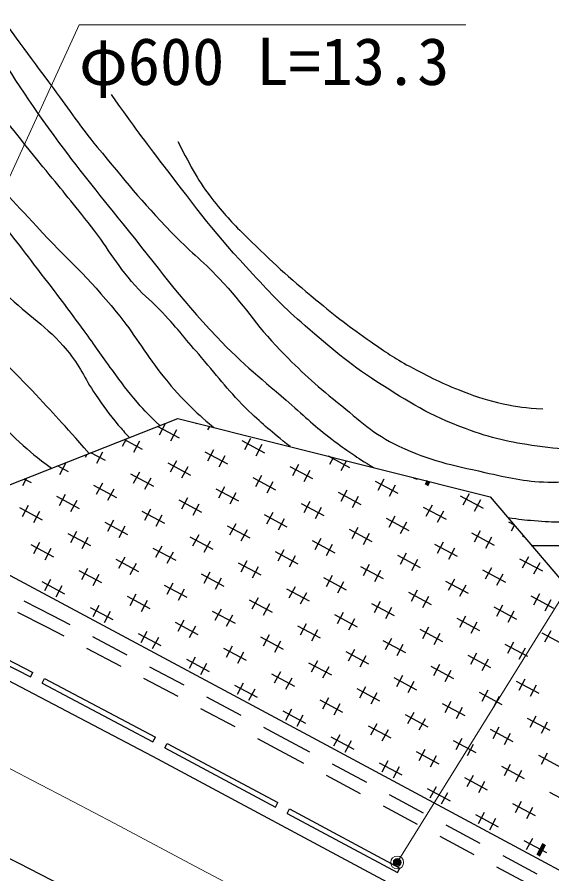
# Model space of a CAD drawing. Units: millimetres at full size, sheet at 1:1000; details may follow other scales. Extents: x 40000 to 680000, y 20000 to 380000.
# Drawn here: x 510306 to 531050, y 288676 to 321893 of the extents above; entities that cross this region are included whole.
import ezdxf
from ezdxf.enums import TextEntityAlignment as Align

# ---------------------------------------------------------------- set-up
doc = ezdxf.new("R2010")
doc.units = ezdxf.units.MM
doc.header["$LTSCALE"] = 1000
doc.header["$PDMODE"] = 32
doc.header["$PDSIZE"] = 500
doc.linetypes.add('CHAIN', pattern=[18.5, 12, -1.5, 3.5, -1.5])
for name, color, linetype, lineweight in [('M-BGD', 7, 'Continuous', 25), ('M-BMK', 2, 'Continuous', 13), ('M-STR-HTXT', 7, 'Continuous', 13), ('M-STR-STRC', 7, 'Continuous', 25), ('M-TTL', 2, 'Continuous', 140)]:
    doc.layers.add(name, color=color, linetype=linetype, lineweight=lineweight)
doc.styles.add('ＭＳ ゴシック', font='')
doc.styles.get('ＭＳ ゴシック').set_extended_font_data('MS Gothic')

msp = doc.modelspace()

# ---------------------------------------------------------------- linework, layer by layer
at = {"layer": 'M-BGD', "linetype": 'CHAIN'}
for p, q in [((516608, 305563), (515750, 306024)), ((515829, 305698), (516065, 306138)), ((517265, 306130), (517276, 306151)), ((517705, 305894), (517776, 306026)), ((516269, 305461), (516506, 305901)), ((514392, 305265), (514545, 305548)), ((515171, 305130), (514457, 305514)), ((514833, 305028), (515069, 305469)), ((519913, 304992), (519032, 305465)), ((519134, 305127), (519370, 305567)), ((519574, 304890), (519811, 305331)), ((512956, 304832), (513017, 304946)), ((513735, 304698), (513165, 305004)), ((513397, 304596), (513633, 305036)), ((518477, 304559), (517596, 305032)), ((517698, 304694), (517934, 305134)), ((511960, 304163), (512197, 304603)), ((517040, 304127), (516159, 304600)), ((516261, 304261), (516498, 304702)), ((518138, 304457), (518375, 304898)), ((523218, 304421), (522379, 304872)), ((522439, 304556), (522581, 304821)), ((522880, 304319), (523082, 304696)), ((512299, 304265), (511872, 304494)), ((514825, 303829), (515062, 304269)), ((516702, 304025), (516938, 304465)), ((521782, 303989), (520901, 304462)), ((521003, 304123), (521239, 304564)), ((521443, 303887), (521680, 304327)), ((510524, 303730), (510682, 304025)), ((510863, 303832), (510580, 303984)), ((515604, 303694), (514723, 304167)), ((515266, 303592), (515502, 304033)), ((520346, 303556), (519465, 304029)), ((519567, 303690), (519803, 304131)), ((524308, 303552), (524544, 303993)), ((514168, 303261), (513287, 303734)), ((513389, 303396), (513625, 303836)), ((513829, 303159), (514066, 303600)), ((518909, 303123), (518028, 303596)), ((518130, 303258), (518367, 303698)), ((520007, 303454), (520244, 303894)), ((525087, 303418), (524206, 303891)), ((524748, 303316), (524985, 303756)), ((512732, 302829), (511851, 303302)), ((511953, 302963), (512189, 303404)), ((516694, 302825), (516931, 303266)), ((518571, 303021), (518807, 303462)), ((523651, 302985), (522770, 303458)), ((522872, 303120), (523108, 303560)), ((523312, 302883), (523549, 303324)), ((528392, 302847), (527511, 303320)), ((527613, 302981), (527850, 303422)), ((510516, 302531), (510753, 302971)), ((512393, 302727), (512630, 303167)), ((517473, 302690), (516592, 303164)), ((517135, 302589), (517371, 303029)), ((522214, 302552), (521333, 303025)), ((521435, 302687), (521672, 303127)), ((526177, 302549), (526413, 302989)), ((528054, 302745), (528290, 303185)), ((511295, 302396), (510414, 302869)), ((510957, 302294), (511193, 302734)), ((516037, 302258), (515156, 302731)), ((515258, 302392), (515494, 302833)), ((519999, 302254), (520236, 302695)), ((521876, 302450), (522113, 302891)), ((526956, 302414), (526075, 302887)), ((526617, 302312), (526854, 302753)), ((514601, 301825), (513720, 302298)), ((513822, 301960), (514058, 302400)), ((515698, 302156), (515935, 302596)), ((520778, 302120), (519897, 302593)), ((520440, 302018), (520676, 302458)), ((525520, 301981), (524639, 302455)), ((524741, 302116), (524977, 302557)), ((525181, 301879), (525418, 302320)), ((529595, 302201), (529380, 302316)), ((512385, 301527), (512622, 301967)), ((514262, 301723), (514499, 302164)), ((519342, 301687), (518461, 302160)), ((518563, 301821), (518800, 302262)), ((519003, 301585), (519240, 302025)), ((524083, 301549), (523202, 302022)), ((523304, 301683), (523541, 302124)), ((528046, 301545), (528282, 301986)), ((529482, 301978), (529599, 302196)), ((513164, 301392), (512283, 301865)), ((512826, 301290), (513062, 301731)), ((517906, 301254), (517025, 301727)), ((517127, 301389), (517363, 301829)), ((521868, 301251), (522105, 301691)), ((523745, 301447), (523981, 301887)), ((528825, 301411), (527944, 301884)), ((528486, 301309), (528723, 301749)), ((529923, 301741), (529947, 301787)), ((511728, 300960), (510847, 301433)), ((510949, 301094), (511186, 301535)), ((511390, 300858), (511626, 301298)), ((516470, 300822), (515589, 301295)), ((515691, 300956), (515927, 301397)), ((517567, 301152), (517804, 301593)), ((522647, 301116), (521766, 301589)), ((522309, 301014), (522545, 301455)), ((527389, 300978), (526508, 301451)), ((526610, 301112), (526846, 301553)), ((527050, 300876), (527287, 301316)), ((514254, 300523), (514491, 300964)), ((516131, 300720), (516368, 301160)), ((521211, 300683), (520330, 301156)), ((520432, 300818), (520668, 301258)), ((520872, 300581), (521109, 301022)), ((525952, 300545), (525071, 301018)), ((525173, 300680), (525410, 301120)), ((529915, 300542), (530151, 300982)), ((515033, 300389), (514152, 300862)), ((514695, 300287), (514931, 300727)), ((519775, 300251), (518894, 300724)), ((518996, 300385), (519232, 300826)), ((523737, 300247), (523974, 300688)), ((525614, 300443), (525850, 300884)), ((530694, 300407), (529813, 300880)), ((530355, 300305), (530592, 300746)), ((513597, 299956), (512716, 300429)), ((512818, 300091), (513055, 300531)), ((513259, 299854), (513495, 300295)), ((518338, 299818), (517457, 300291)), ((517559, 299953), (517796, 300393)), ((519436, 300149), (519673, 300589)), ((524516, 300113), (523635, 300586)), ((524178, 300011), (524414, 300451)), ((529258, 299974), (528376, 300447)), ((528478, 300109), (528715, 300549)), ((528919, 299872), (529156, 300313)), ((512161, 299523), (511280, 299997)), ((511382, 299658), (511618, 300099)), ((516123, 299520), (516360, 299960)), ((518000, 299716), (518236, 300157)), ((523080, 299680), (522199, 300153)), ((522301, 299814), (522537, 300255)), ((522741, 299578), (522978, 300018)), ((527821, 299542), (526940, 300015)), ((527042, 299676), (527279, 300117)), ((511822, 299422), (512059, 299862)), ((516902, 299385), (516021, 299858)), ((516564, 299283), (516800, 299724)), ((521644, 299247), (520763, 299720)), ((520865, 299382), (521101, 299822)), ((525606, 299244), (525843, 299684)), ((527483, 299440), (527719, 299880)), ((515466, 298953), (514585, 299426)), ((514687, 299087), (514923, 299528)), ((515127, 298851), (515364, 299291)), ((520207, 298814), (519326, 299288)), ((519428, 298949), (519665, 299390)), ((521305, 299145), (521542, 299586)), ((526385, 299109), (525504, 299582)), ((526047, 299007), (526283, 299448)), ((531126, 298971), (530245, 299444)), ((530347, 299105), (530584, 299546)), ((530788, 298869), (531024, 299309)), ((514030, 298520), (513149, 298993)), ((513251, 298654), (513487, 299095)), ((517992, 298516), (518229, 298957)), ((519869, 298712), (520105, 299153)), ((524949, 298676), (524068, 299149)), ((524170, 298811), (524406, 299251)), ((524610, 298574), (524847, 299015)), ((529690, 298538), (528809, 299011)), ((528911, 298673), (529148, 299113)), ((513691, 298418), (513928, 298858)), ((518771, 298382), (517890, 298855)), ((518433, 298280), (518669, 298720)), ((523513, 298244), (522632, 298717)), ((522734, 298378), (522970, 298819)), ((527475, 298240), (527711, 298681)), ((529352, 298436), (529588, 298877)), ((517335, 297949), (516454, 298422)), ((516556, 298084), (516792, 298524)), ((516996, 297847), (517233, 298288)), ((522076, 297811), (521195, 298284)), ((521297, 297945), (521534, 298386)), ((523174, 298142), (523411, 298582)), ((528254, 298105), (527373, 298579)), ((527915, 298003), (528152, 298444)), ((515899, 297516), (515018, 297989)), ((515120, 297651), (515356, 298091)), ((519861, 297513), (520098, 297953)), ((521738, 297709), (521974, 298149)), ((526818, 297673), (525937, 298146)), ((526039, 297807), (526275, 298248)), ((526479, 297571), (526716, 298011)), ((531559, 297535), (530678, 298008)), ((530780, 297669), (531017, 298110)), ((515560, 297414), (515797, 297855)), ((520640, 297378), (519759, 297851)), ((520302, 297276), (520538, 297717)), ((525381, 297240), (524500, 297713)), ((524602, 297375), (524839, 297815)), ((529344, 297236), (529580, 297677)), ((519204, 296946), (518323, 297419)), ((518425, 297080), (518661, 297521)), ((523166, 296942), (523403, 297382)), ((525043, 297138), (525280, 297579)), ((530123, 297102), (529242, 297575)), ((529784, 297000), (530021, 297440)), ((517768, 296513), (516887, 296986)), ((516989, 296647), (517225, 297088)), ((518865, 296844), (519102, 297284)), ((523945, 296807), (523064, 297280)), ((523607, 296705), (523843, 297146)), ((528687, 296669), (527806, 297142)), ((527908, 296804), (528144, 297244)), ((528348, 296567), (528585, 297008)), ((517429, 296411), (517666, 296851)), ((522509, 296375), (521628, 296848)), ((521730, 296509), (521967, 296950)), ((522170, 296273), (522407, 296713)), ((527250, 296237), (526369, 296710)), ((526471, 296371), (526708, 296812)), ((521073, 295942), (520192, 296415)), ((520294, 296077), (520530, 296517)), ((525035, 295938), (525272, 296379)), ((526912, 296135), (527148, 296575)), ((519637, 295509), (518756, 295982)), ((518858, 295644), (519094, 296084)), ((520734, 295840), (520971, 296281)), ((525814, 295804), (524933, 296277)), ((525476, 295702), (525712, 296142)), ((530556, 295666), (529675, 296139)), ((529777, 295800), (530013, 296241)), ((530217, 295564), (530454, 296004)), ((519298, 295407), (519535, 295848)), ((524378, 295371), (523497, 295844)), ((523599, 295506), (523835, 295946)), ((524039, 295269), (524276, 295710)), ((529119, 295233), (528238, 295706)), ((528340, 295368), (528577, 295808)), ((522942, 294938), (522061, 295412)), ((522163, 295073), (522399, 295514)), ((526904, 294935), (527141, 295375)), ((528781, 295131), (529017, 295571)), ((521505, 294506), (520624, 294979)), ((520726, 294640), (520963, 295081)), ((522603, 294836), (522840, 295277)), ((527683, 294800), (526802, 295273)), ((527345, 294698), (527581, 295139)), ((521167, 294404), (521403, 294844)), ((526247, 294368), (525366, 294841)), ((525468, 294502), (525704, 294943)), ((525908, 294266), (526145, 294706)), ((530988, 294229), (530107, 294703)), ((530209, 294364), (530446, 294804)), ((524811, 293935), (523930, 294408)), ((524032, 294069), (524268, 294510)), ((528773, 293931), (529010, 294372)), ((530650, 294127), (530886, 294568)), ((523374, 293502), (522493, 293975)), ((522595, 293637), (522832, 294077)), ((524472, 293833), (524709, 294273)), ((529552, 293797), (528671, 294270)), ((529214, 293695), (529450, 294135)), ((523036, 293400), (523272, 293841)), ((528116, 293364), (527235, 293837)), ((527337, 293499), (527573, 293939)), ((527777, 293262), (528014, 293703)), ((526680, 292931), (525799, 293404)), ((525901, 293066), (526137, 293506)), ((530642, 292928), (530878, 293368)), ((525243, 292499), (524362, 292972)), ((524464, 292633), (524701, 293074)), ((526341, 292829), (526578, 293270)), ((531421, 292793), (530540, 293266)), ((524905, 292397), (525141, 292837)), ((529985, 292360), (529104, 292834)), ((529206, 292495), (529442, 292936)), ((529646, 292259), (529883, 292699)), ((528548, 291928), (527667, 292401)), ((527769, 292062), (528006, 292503)), ((526333, 291630), (526570, 292070)), ((528210, 291826), (528447, 292266)), ((527112, 291495), (526231, 291968)), ((526774, 291393), (527010, 291834)), ((531854, 291357), (530973, 291830)), ((530417, 290924), (529536, 291397)), ((529638, 291059), (529875, 291499)), ((528202, 290626), (528439, 291067)), ((530079, 290822), (530315, 291263)), ((528981, 290492), (528100, 290965)), ((528643, 290390), (528879, 290830)), ((530071, 289623), (530308, 290063)), ((530850, 289488), (529969, 289961))]:
    msp.add_line(p, q, dxfattribs=at)
at = {"layer": 'M-BGD'}
for p, q in [((510563, 299263), (511677, 298700)), ((506587, 298703), (510919, 296490)), ((510321, 298825), (511447, 298256)), ((511677, 298700), (512352, 298343)), ((511447, 298256), (512119, 297900)), ((513235, 297875), (514561, 297173)), ((513003, 297432), (514329, 296730)), ((515445, 296705), (516770, 296003)), ((511280, 296075), (511374, 296252)), ((511374, 296252), (515668, 293978)), ((515212, 296262), (516538, 295560)), ((517654, 295535), (518980, 294833)), ((517422, 295092), (518747, 294390)), ((519864, 294365), (520539, 294008)), ((520539, 294008), (521652, 293411)), ((516037, 293557), (516131, 293734)), ((516131, 293734), (520422, 291437)), ((519631, 293923), (520304, 293567)), ((520304, 293567), (521416, 292970)), ((522533, 292938), (523855, 292229)), ((522297, 292497), (523619, 291788)), ((524736, 291757), (526058, 291048)), ((524500, 291316), (525822, 290607)), ((520781, 291020), (520875, 291197)), ((520875, 291197), (525158, 288903)), ((526939, 290575), (528261, 289866)), ((526703, 290134), (528025, 289425)), ((529142, 289393), (530464, 288684)), ((528907, 288953), (530228, 288244))]:
    msp.add_line(p, q, dxfattribs=at)
for points in [[(506238, 302271), (516540, 306335), (528662, 303297), (534342, 296625), (541580, 288966), (551397, 286110), (560499, 281923), (563666, 281010)], [(506238, 302271), (521768, 293963), (540339, 283992), (550721, 277886), (556176, 274976), (559532, 273297)], [(506496, 298525), (510828, 296312), (510919, 296490)], [(511280, 296075), (515574, 293801), (515668, 293978)], [(516037, 293557), (520328, 291261), (520422, 291437)], [(520781, 291020), (525063, 288727), (525158, 288903)]]:
    msp.add_lwpolyline(points, dxfattribs=at)
for points, knots in [([(479186, 337557), (479909, 336958), (480091, 336806), (480669, 336322), (481539, 335594), (482029, 335190), (482887, 334448), (483881, 333589), (484405, 333068), (485414, 332227), (486576, 331258), (487315, 330823), (488454, 329827), (489469, 328938), (489948, 328342), (490906, 327392), (492073, 326236), (492794, 325654), (493895, 324435), (494867, 323360), (495273, 322638), (496242, 321559), (496901, 320825), (497331, 320470), (498003, 319748), (499064, 318610), (499610, 317927), (500649, 316768), (501856, 315421), (502573, 314703), (503759, 313338), (504933, 311988), (505569, 311213), (506698, 309825), (507554, 308773), (507989, 308147), (508861, 307108), (509430, 306431), (509727, 306025), (510381, 305430), (510851, 305002), (511035, 304852), (511646, 304405)], [0, 0, 0, 0, 1, 1, 1, 2, 2, 2, 3, 3, 3, 4, 4, 4, 5, 5, 5, 6, 6, 6, 7, 7, 7, 8, 8, 8, 9, 9, 9, 10, 10, 10, 11, 11, 11, 12, 12, 12, 13, 13, 13, 14, 14, 14, 14]), ([(513098, 304978), (512044, 306170), (511761, 306488), (510872, 307426), (509960, 308388), (509412, 308891), (508483, 309838), (507737, 310599), (507259, 310971), (506581, 311794), (506002, 312497), (505773, 312963), (505236, 313699), (504673, 314470), (504360, 314904), (503762, 315648), (502975, 316629), (502463, 317120), (501674, 318099), (500923, 319031), (500613, 319640), (499843, 320556), (498854, 321732), (498197, 322300), (497139, 323414), (496037, 324574), (495440, 325243), (494312, 326378), (493232, 327464), (492611, 328057), (491501, 329113), (490058, 330485), (489252, 331258), (487767, 332585), (486327, 333871), (485843, 334278), (484018, 335809)], [0, 0, 0, 0, 1, 1, 1, 2, 2, 2, 3, 3, 3, 4, 4, 4, 5, 5, 5, 6, 6, 6, 7, 7, 7, 8, 8, 8, 9, 9, 9, 10, 10, 10, 11, 11, 11, 12, 12, 12, 12]), ([(488672, 333793), (489729, 332673), (490007, 332379), (490887, 331495), (491773, 330605), (492287, 330125), (493193, 329255), (494534, 327966), (495246, 327202), (496641, 325971), (497615, 325112), (498243, 324727), (499206, 323856), (500031, 323109), (500496, 322688), (501236, 321856), (502139, 320841), (502535, 320181), (503363, 319104), (504271, 317922), (504765, 317248), (505679, 316071), (506526, 314980), (506970, 314344), (507870, 313297), (508611, 312435), (509043, 311964), (509855, 311169), (510763, 310282), (511438, 309948), (512247, 308971), (512752, 308361), (512899, 307922), (513342, 307266), (513667, 306786), (513854, 306517), (514232, 306077), (514396, 305885), (514452, 305818), (514662, 305595)], [0, 0, 0, 0, 1, 1, 1, 2, 2, 2, 3, 3, 3, 4, 4, 4, 5, 5, 5, 6, 6, 6, 7, 7, 7, 8, 8, 8, 9, 9, 9, 10, 10, 10, 11, 11, 11, 12, 12, 12, 13, 13, 13, 13]), ([(515836, 306058), (515414, 306466), (515294, 306589), (514972, 306953), (514563, 307415), (514369, 307705), (514001, 308201), (513564, 308792), (513341, 309138), (512908, 309731), (512323, 310532), (511990, 310978), (511383, 311762), (510616, 312754), (510212, 313332), (509389, 314277), (509057, 314658), (508864, 314866), (508506, 315222), (508040, 315688), (507733, 315902), (507284, 316383), (506779, 316922), (506504, 317235), (506065, 317829), (505637, 318407), (505481, 318788), (505055, 319368), (504746, 319789), (504570, 320025), (504224, 320417), (503461, 321280), (502942, 321678), (502148, 322513), (500923, 323800), (500317, 324597), (499062, 325854), (497998, 326919), (497330, 327441), (496247, 328487), (495319, 329384), (495023, 329679), (493900, 330813)], [0, 0, 0, 0, 1, 1, 1, 2, 2, 2, 3, 3, 3, 4, 4, 4, 5, 5, 5, 6, 6, 6, 7, 7, 7, 8, 8, 8, 9, 9, 9, 10, 10, 10, 11, 11, 11, 12, 12, 12, 13, 13, 13, 14, 14, 14, 14]), ([(497817, 328873), (498997, 327704), (499308, 327350), (500357, 326479), (500659, 326228), (500858, 326120), (501141, 325847), (501808, 325204), (502069, 324739), (502659, 324025), (503666, 322808), (504248, 322140), (505231, 320903), (506610, 319167), (507251, 318088), (508684, 316397), (509580, 315339), (510129, 314788), (511070, 313770), (512268, 312474), (513039, 311836), (514154, 310469), (514888, 309570), (515183, 308977), (515900, 308065), (516284, 307578), (516510, 307311), (516949, 306874), (517317, 306508), (517456, 306386), (517934, 305986)], [0, 0, 0, 0, 1, 1, 1, 2, 2, 2, 3, 3, 3, 4, 4, 4, 5, 5, 5, 6, 6, 6, 7, 7, 7, 8, 8, 8, 9, 9, 9, 10, 10, 10, 10]), ([(520894, 305244), (520121, 305856), (519894, 306052), (519300, 306621), (518518, 307371), (518172, 307881), (517457, 308696), (516864, 309372), (516565, 309781), (515948, 310435), (515548, 310859), (515276, 311050), (514889, 311485), (514096, 312376), (513801, 312995), (513062, 313931), (512387, 314785), (511994, 315251), (511307, 316095), (509961, 317750), (509232, 318698), (507853, 320325), (506596, 321809), (505806, 322565), (504561, 324058), (504078, 324637), (503864, 325007), (503367, 325575), (502774, 326252), (502529, 326467), (501732, 327198)], [0, 0, 0, 0, 1, 1, 1, 2, 2, 2, 3, 3, 3, 4, 4, 4, 5, 5, 5, 6, 6, 6, 7, 7, 7, 8, 8, 8, 9, 9, 9, 10, 10, 10, 10]), ([(505681, 325486), (507196, 323654), (507613, 323146), (508771, 321584), (509982, 319951), (510517, 318934), (511727, 317299), (512738, 315934), (513339, 315195), (514409, 313875), (515810, 312147), (516520, 311110), (518050, 309495), (519105, 308381), (519806, 307868), (520957, 306854), (521603, 306285), (521951, 305945), (522643, 305433), (523204, 305017), (523411, 304881), (524125, 304434)], [0, 0, 0, 0, 1, 1, 1, 2, 2, 2, 3, 3, 3, 4, 4, 4, 5, 5, 5, 6, 6, 6, 7, 7, 7, 7]), ([(508926, 322919), (510278, 321069), (510618, 320599), (511718, 319122), (512378, 318235), (512711, 317708), (513415, 316855), (514502, 315538), (515097, 314784), (516285, 313557), (516988, 312831), (517447, 312489), (518147, 311759), (519137, 310726), (519521, 309992), (520523, 308968), (521342, 308132), (521828, 307686), (522739, 306951), (523626, 306236), (524085, 305746), (525116, 305261), (526347, 304682), (527118, 304538), (528446, 304243), (529392, 304033), (529930, 303896), (530899, 303866), (531951, 303833), (532536, 304037), (533588, 304029), (534523, 304022), (534860, 303993), (535977, 303877)], [0, 0, 0, 0, 1, 1, 1, 2, 2, 2, 3, 3, 3, 4, 4, 4, 5, 5, 5, 6, 6, 6, 7, 7, 7, 8, 8, 8, 9, 9, 9, 10, 10, 10, 11, 11, 11, 11]), ([(533573, 305165), (532156, 305113), (531674, 305086), (530475, 305258), (529370, 305417), (528745, 305550), (527698, 305940), (526276, 306470), (525541, 306937), (524265, 307759), (523106, 308506), (522523, 309026), (521480, 309927), (520637, 310654), (520209, 311113), (519449, 311927), (518004, 313477), (517292, 314435), (516006, 316119), (515191, 317186), (514923, 317544), (513969, 318887)], [0, 0, 0, 0, 1, 1, 1, 2, 2, 2, 3, 3, 3, 4, 4, 4, 5, 5, 5, 6, 6, 6, 7, 7, 7, 7]), ([(516541, 317069), (517116, 315972), (517286, 315590), (517938, 314763), (518398, 314181), (518689, 313879), (519219, 313359), (520228, 312372), (520808, 311831), (521896, 310932), (522708, 310260), (523181, 309903), (524046, 309301), (524608, 308909), (524921, 308681), (525526, 308359), (526319, 307937), (526768, 307699), (527608, 307378), (528202, 307151), (528542, 307031), (529164, 306899), (529757, 306773), (529987, 306755), (530702, 306704)], [0, 0, 0, 0, 1, 1, 1, 2, 2, 2, 3, 3, 3, 4, 4, 4, 5, 5, 5, 6, 6, 6, 7, 7, 7, 8, 8, 8, 8]), ([(529343, 302497), (529824, 302425), (529961, 302405), (530359, 302372), (530791, 302335), (531034, 302327), (531468, 302325), (532096, 302323), (532447, 302445), (533075, 302407), (534221, 302339), (534853, 302166), (535973, 301913), (536754, 301737), (537163, 301533), (537936, 301324), (538644, 301133), (539048, 301055), (539760, 300879), (541091, 300552), (541509, 300444), (543164, 300024)], [0, 0, 0, 0, 1, 1, 1, 2, 2, 2, 3, 3, 3, 4, 4, 4, 5, 5, 5, 6, 6, 6, 7, 7, 7, 7]), ([(530273, 301404), (531280, 301421), (531578, 301414), (532412, 301362), (533562, 301289), (534199, 301150), (535336, 300964), (536161, 300829), (536621, 300731), (537431, 300521), (538985, 300116), (539819, 299759), (541328, 299209), (542374, 298828), (542951, 298589), (543972, 298144), (544963, 297711), (545497, 297421), (546485, 296980), (547390, 296576), (547910, 296381), (548815, 295976), (549786, 295540), (550340, 295315), (551285, 294827), (552436, 294233), (553073, 293878), (554149, 293158), (554817, 292711), (555169, 292423), (555760, 291879), (556509, 291188), (556873, 290742), (557535, 289968), (558473, 288869), (558928, 288196), (559824, 287064), (560601, 286080), (561027, 285521), (561818, 284549), (562478, 283740), (562843, 283281), (563548, 282511), (563776, 282262), (563954, 282104), (564152, 281916)], [0, 0, 0, 0, 1, 1, 1, 2, 2, 2, 3, 3, 3, 4, 4, 4, 5, 5, 5, 6, 6, 6, 7, 7, 7, 8, 8, 8, 9, 9, 9, 10, 10, 10, 11, 11, 11, 12, 12, 12, 13, 13, 13, 14, 14, 14, 15, 15, 15, 15])]:
    msp.add_open_spline(points, degree=3, knots=knots, dxfattribs=at)
at = {"layer": 'M-BMK'}
msp.add_lwpolyline([(518810, 288118), (517232, 288961), (515654, 289803), (514073, 290640), (512490, 291473), (510904, 292300), (509314, 293120), (507720, 293931), (506120, 294733), (504516, 295523), (502905, 296302), (501288, 297067), (499664, 297817), (498033, 298552), (496394, 299269), (494747, 299967), (493092, 300645), (491428, 301302), (489756, 301936), (488074, 302546), (486384, 303131), (484684, 303689), (482975, 304218), (481913, 304530)], dxfattribs=at)
at = {"layer": 'M-STR-HTXT'}
msp.add_line((525050, 289118), (535061, 305266), dxfattribs=at)
msp.add_lwpolyline([(505851, 306613), (512707, 321594), (527707, 321594)], dxfattribs=at)
for radius in [150, 120, 90, 60, 30, 20]:
    msp.add_circle((525050, 289118), radius, dxfattribs=at)
msp.add_point((525050, 289118), dxfattribs=at)
at = {"layer": 'M-STR-STRC'}
for points in [[(558031, 270497), (553409, 272977), (539215, 280574), (525028, 288167), (515567, 293232), (508635, 296852), (503335, 299497), (498299, 301864), (492631, 304229), (486352, 306520), (481224, 308081), (475742, 309403), (470477, 310403), (465062, 311127), (459598, 311542), (454217, 311663), (448767, 311513), (443295, 311138), (437868, 310538), (432472, 309789), (427067, 308946), (422644, 308131), (411749, 306068)], [(555199, 265215), (553332, 266215), (542204, 272184), (527623, 279976), (515782, 286299), (510384, 289082), (504391, 292045), (498409, 294897), (493088, 297199), (488554, 298916), (483755, 300550), (478176, 302131), (472457, 303417), (465688, 304473), (459673, 305036), (454574, 305202), (448372, 305064), (442723, 304708), (436474, 304049), (428867, 302970), (421970, 301827)]]:
    msp.add_lwpolyline(points, dxfattribs=at)
at = {"layer": 'M-TTL', "linetype": 'CHAIN'}
for p, q in [((525744, 303985), (525765, 304023)), ((526185, 303748), (526265, 303898)), ((530512, 289386), (530748, 289827))]:
    msp.add_line(p, q, dxfattribs=at)

# ---------------------------------------------------------------- texts
at = {"layer": 'M-STR-HTXT', "style": 'ＭＳ ゴシック'}
msp.add_text('φ600 L=13.3', height=1833, dxfattribs=at).set_placement((512707, 321094), align=Align.TOP_LEFT)

doc.saveas('drawing.dxf')
